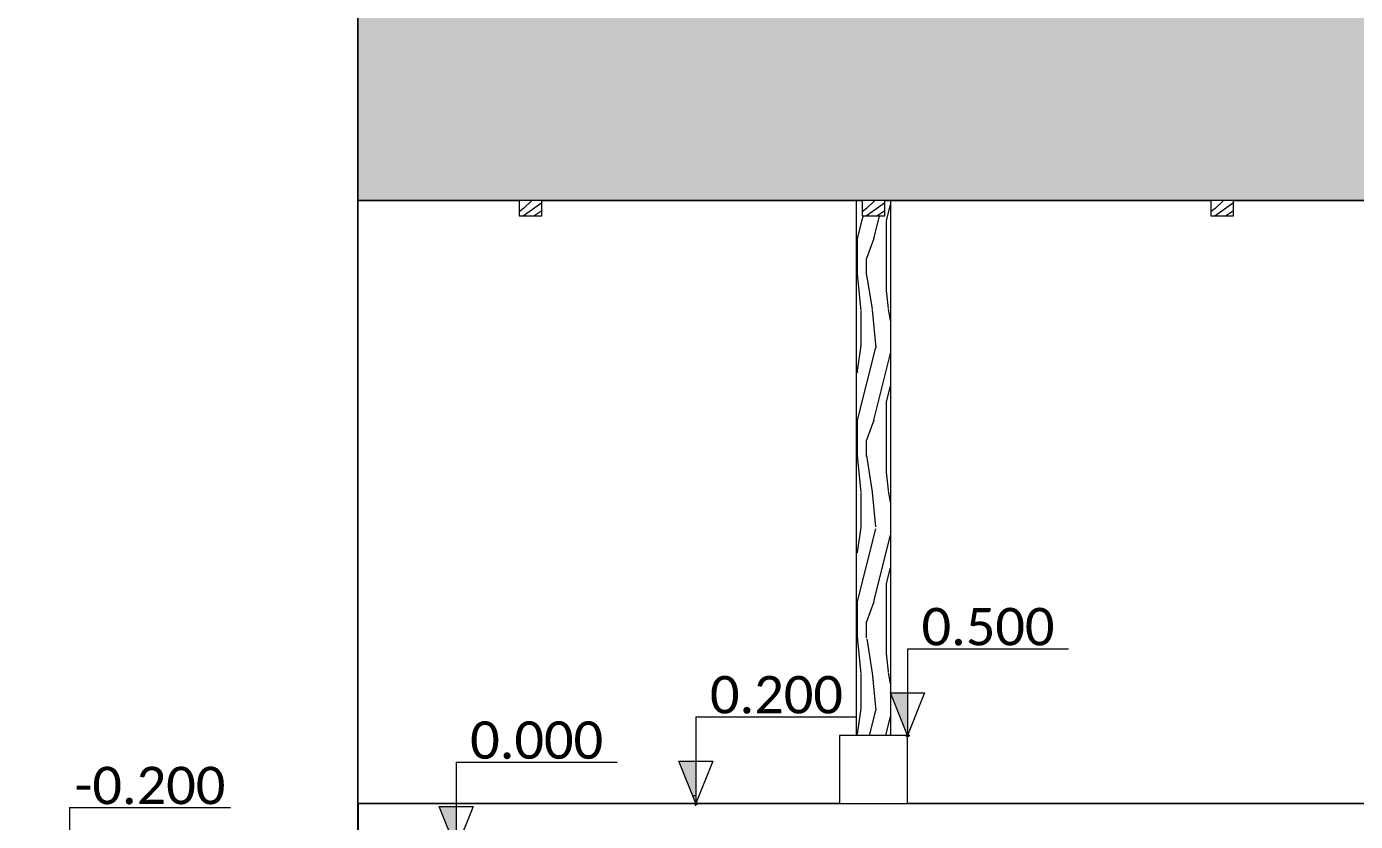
# Model space of a CAD drawing. Header units: metres. Extents: x -197 to 1099, y -24 to 14.
# Drawn here: x 650.55 to 656.41, y 0.12 to 3.62 of the extents above; entities that cross this region are included whole.
import ezdxf
from ezdxf.enums import TextEntityAlignment as Align

# ---------------------------------------------------------------- set-up
doc = ezdxf.new("R2010")
doc.units = ezdxf.units.M
doc.header["$LTSCALE"] = 0.001
doc.header["$PDMODE"] = 34
doc.header["$PDSIZE"] = 0.01
doc.layers.get('0').update_dxf_attribs({"lineweight": 13, "true_color": 0x000000})
for name, color, linetype, lineweight, true_color in [('Jach-Anotaciones-CalidaddeLínea  0.13', 7, 'Continuous', 13, 0x000000), ('Jach-Anotaciones-Hatch-Lum50%', 9, 'Continuous', 13, 0x808080), ('JACH-Anotaciones-Textos-Lum75% @ 0.075', 7, 'Continuous', 13, 0x404040), ('JACH-Arq-Muros01-Carga', 7, 'Continuous', 25, 0x000000)]:
    doc.layers.add(name, color=color, linetype=linetype, lineweight=lineweight, true_color=true_color)
doc.styles.add('02a-Calibri-JACH(1.8mm)', font='calibri.ttf', dxfattribs={"height": 2.2})
pattern_1 = [(0, (169.421, 45.032), (0, 6.985), [5.08, -1.905]), (90, (169.421, 45.032), (-6.985, 4e-16), [5.08, -1.905])]

# ---------------------------------------------------------------- blocks, each defined once
blk = doc.blocks.new('*U449')
at = {"lineweight": 0, "ltscale": 100}
h = blk.add_hatch(dxfattribs=at)
h.set_pattern_fill('ANGLE', color=256)
h.set_pattern_definition(pattern_1)
h.paths.add_polyline_path([(0, 2.5), (0, 0), (1, 2.5)])
h = blk.add_hatch(color=256, dxfattribs=at)
h.dxf.hatch_style = 1
h.paths.add_polyline_path([(0, 2.5), (0, 0), (1, 2.5)])
for points in [[(0, 5.099), (-9.466, 5.099)], [(0, 5.099), (0, 1.25)]]:
    blk.add_lwpolyline(points, dxfattribs=at)
for points in [[(0, 0), (1, 2.5), (-1, 2.5)], [(0, 2.5), (0, 0), (1, 2.5)]]:
    blk.add_lwpolyline(points, close=True, dxfattribs=at)
blk.add_point((0, 0), dxfattribs=at)
at = {"lineweight": 0, "ltscale": 100, "style": '02a-Calibri-JACH(1.8mm)'}
blk.add_attdef('ALT', text='', height=2.2, dxfattribs=at).set_placement((-4.733, 6.401), align=Align.MIDDLE_CENTER)
blk = doc.blocks.new('*U424')
at = {"lineweight": 0, "ltscale": 100}
h = blk.add_hatch(dxfattribs=at)
h.set_pattern_fill('ANGLE', color=256)
h.set_pattern_definition(pattern_1)
h.paths.add_polyline_path([(0, 2.5), (0, 0), (1, 2.5)])
h = blk.add_hatch(color=256, dxfattribs=at)
h.dxf.hatch_style = 1
h.paths.add_polyline_path([(0, 2.5), (0, 0), (1, 2.5)])
for points in [[(0, 5.099), (-9.466, 5.099)], [(0, 5.099), (0, 1.25)]]:
    blk.add_lwpolyline(points, dxfattribs=at)
for points in [[(0, 0), (1, 2.5), (-1, 2.5)], [(0, 2.5), (0, 0), (1, 2.5)]]:
    blk.add_lwpolyline(points, close=True, dxfattribs=at)
blk.add_point((0, 0), dxfattribs=at)
at = {"lineweight": 0, "ltscale": 100, "style": '02a-Calibri-JACH(1.8mm)'}
blk.add_attdef('ALT', text='', height=2.2, dxfattribs=at).set_placement((-4.733, 6.401), align=Align.MIDDLE_CENTER)
blk = doc.blocks.new('*U425')
at = {"lineweight": 0, "ltscale": 100}
h = blk.add_hatch(dxfattribs=at)
h.set_pattern_fill('ANGLE', color=256)
h.set_pattern_definition(pattern_1)
h.paths.add_polyline_path([(0, 2.5), (0, 0), (1, 2.5)])
h = blk.add_hatch(color=256, dxfattribs=at)
h.dxf.hatch_style = 1
h.paths.add_polyline_path([(0, 2.5), (0, 0), (1, 2.5)])
for points in [[(0, 5.099), (-9.466, 5.099)], [(0, 5.099), (0, 1.25)]]:
    blk.add_lwpolyline(points, dxfattribs=at)
for points in [[(0, 0), (1, 2.5), (-1, 2.5)], [(0, 2.5), (0, 0), (1, 2.5)]]:
    blk.add_lwpolyline(points, close=True, dxfattribs=at)
blk.add_point((0, 0), dxfattribs=at)
at = {"lineweight": 0, "ltscale": 100, "style": '02a-Calibri-JACH(1.8mm)'}
blk.add_attdef('ALT', text='', height=2.2, dxfattribs=at).set_placement((-4.733, 6.401), align=Align.MIDDLE_CENTER)
blk = doc.blocks.new('*U426')
at = {"lineweight": 0, "ltscale": 100}
h = blk.add_hatch(dxfattribs=at)
h.set_pattern_fill('ANGLE', color=256)
h.set_pattern_definition(pattern_1)
h.paths.add_polyline_path([(0, 2.5), (0, 0), (1, 2.5)])
h = blk.add_hatch(color=256, dxfattribs=at)
h.dxf.hatch_style = 1
h.paths.add_polyline_path([(0, 2.5), (0, 0), (1, 2.5)])
for points in [[(0, 5.099), (-9.466, 5.099)], [(0, 5.099), (0, 1.25)]]:
    blk.add_lwpolyline(points, dxfattribs=at)
for points in [[(0, 0), (1, 2.5), (-1, 2.5)], [(0, 2.5), (0, 0), (1, 2.5)]]:
    blk.add_lwpolyline(points, close=True, dxfattribs=at)
blk.add_point((0, 0), dxfattribs=at)
at = {"lineweight": 0, "ltscale": 100, "style": '02a-Calibri-JACH(1.8mm)'}
blk.add_attdef('ALT', text='', height=2.2, dxfattribs=at).set_placement((-4.733, 6.401), align=Align.MIDDLE_CENTER)

msp = doc.modelspace()

# ---------------------------------------------------------------- hatches: boundary and pattern name
at = {"layer": 'Jach-Anotaciones-Hatch-Lum50%', "ltscale": 100}
h = msp.add_hatch(dxfattribs=at)
h.set_pattern_fill('218', color=256, scale=0.13, pattern_type=2)
h.set_pattern_definition([(0, (330.01717, 0.04875), (0.26, 0.13), [0.0325, -0.2275]), (0, (330.01717, 0.065), (0.26, 0.13), [0.0325, -0.0975]), (0, (330.14717, 0.08125), (0.26, 0.13), [0.0325, -0.2275]), (0, (329.95217, -7e-15), (0.26, 0.13), [0.01625, -0.13, 0.01625, -0.0975]), (45, (329.968415, 0.0325), (0, 0.13), [0.02298097, -0.34471456]), (45, (329.952165, 0.08125), (0, 0.13), [0.016419, -0.35127653]), (45, (329.952165, 0.0975), (0, 0.13), [0.019695, -0.34800053]), (135, (330.114665, 0.0975), (1e-17, 0.13), [0.019695, -0.34800053]), (135, (330.114665, 0.08125), (1e-17, 0.13), [0.016419, -0.35127653]), (135, (330.098415, 0.0325), (1e-17, 0.13), [0.02298097, -0.34471456]), (26.56505, (329.98467, 0.0325), (-7e-12, 0.13), [0.036336105, -0.25435273]), (26.56505, (329.98467, 0.04875), (-7e-12, 0.13), [0.036336105, -0.25435273]), (26.56505, (329.91967, 0.065), (-7e-12, 0.13), [0.036336105, -0.25435273]), (26.56505, (329.91967, 0.08125), (-7e-12, 0.13), [0.036336105, -0.25435273]), (63.434949, (329.952165, -7e-15), (7e-12, 0.13), [0.036336105, -0.54504157]), (63.434949, (329.968415, -7e-15), (7e-12, 0.13), [0.036336105, -0.54504157]), (116.565051, (330.098415, -7e-15), (-7e-12, 0.13), [0.036336105, -0.54504157]), (116.565051, (330.114665, -7e-15), (-7e-12, 0.13), [0.036336105, -0.54504157]), (153.43495, (330.08217, 0.0325), (7e-12, 0.13), [0.036336105, -0.25435273]), (153.43495, (330.08217, 0.04875), (7e-12, 0.13), [0.036336105, -0.25435273]), (153.43495, (330.14717, 0.065), (7e-12, 0.13), [0.036336105, -0.25435273]), (153.43495, (330.14717, 0.08125), (7e-12, 0.13), [0.036336105, -0.25435273]), (82.8749837, (329.952165, -7e-15), (6e-14, 0.13), [0.13101166, -1.96517535]), (97.1250163, (330.114665, -7e-15), (-6e-14, 0.13), [0.13101166, -1.96517535])])
h.paths.add_polyline_path([(652.01181, 4.5), (669.0894, 4.5), (669.0894, 2.85783), (652.01181, 2.85783)])

# ---------------------------------------------------------------- linework, layer by layer
at = {"layer": 'Jach-Anotaciones-CalidaddeLínea  0.13', "ltscale": 100}
msp.add_lwpolyline([(647.71041, 0.2), (647.71041, 6.6), (652.01181, 6.6), (652.01181, 0.2)], dxfattribs=at)
for points in [[(652.01181, 4.5), (669.0894, 4.5), (669.0894, 2.85783), (652.01181, 2.85783)], [(652.01181, 2.85783), (669.0894, 2.85783), (669.0894, 0.2), (652.01181, 0.2)]]:
    msp.add_lwpolyline(points, close=True, dxfattribs=at)
at = {"layer": 'JACH-Arq-Muros01-Carga', "ltscale": 100}
msp.add_lwpolyline([(652.01181, 0.2), (652.01181, -0.2)], dxfattribs=at)

# ---------------------------------------------------------------- block references
at = {"layer": 'JACH-Anotaciones-Textos-Lum75% @ 0.075', "ltscale": 100}
ref = msp.add_blockref('*U425', (652.44521, 0), dxfattribs=dict(at, xscale=-0.075, yscale=0.075, zscale=0.075))
ref.add_attrib('ALT', '0.000', dxfattribs={"layer": '0', "lineweight": 0, "ltscale": 100, "height": 0.165, "style": '02a-Calibri-JACH(1.8mm)'}).set_placement((652.80017, 0.48006), align=Align.MIDDLE_CENTER)
ref = msp.add_blockref('*U449', (650.74019, -0.2), dxfattribs=dict(at, xscale=-0.075, yscale=0.075, zscale=0.075))
ref.add_attrib('ALT', '-0.200', dxfattribs={"layer": '0', "lineweight": 0, "ltscale": 100, "height": 0.165, "style": '02a-Calibri-JACH(1.8mm)'}).set_placement((651.09515, 0.28006), align=Align.MIDDLE_CENTER)

# ---------------------------------------------------------------- next in the draw order: wipeouts: each hides what was drawn before it
at = {"ltscale": 100}
for points in [[(652.72291, 2.79057), (652.82291, 2.79057), (652.82291, 2.85783), (652.72291, 2.85783)], [(654.21041, 2.85783), (654.36041, 2.85783), (654.36041, 0.50002), (654.21041, 0.50002)], [(655.77291, 2.79057), (655.87291, 2.79057), (655.87291, 2.85783), (655.77291, 2.85783)]]:
    msp.add_wipeout(points, dxfattribs=at).dxf.layer = 'Jach-Anotaciones-CalidaddeLínea  0.13'

# ---------------------------------------------------------------- next in the draw order: hatches: boundary and pattern name
at = {"layer": 'Jach-Anotaciones-Hatch-Lum50%', "ltscale": 100}
h = msp.add_hatch(dxfattribs=at)
h.set_pattern_fill('WOOD_01', color=256, scale=0.6, angle=45, pattern_type=2)
h.set_pattern_definition([(45, (328.3612, 0.6879), (-0.4242641, 0.4242641), [0.12, -0.48]), (53.9726, (328.594562, 0.463012), (2.1213213634, 2.969847486), [0.1154124, -11.4258174]), (50.7105, (328.564864, 0.484225), (3.394118772, 4.242634612), [0.1205988, -5.9093256]), (29.5779, (328.437584, 0.611504), (5.9396913864, 3.3941177175), [0.1804992, -17.8694262]), (38.6599, (328.30606, 0.76), (0.424263336, 0.42426507), [0.1086648, -5.3245656]), (30.0686, (328.56062, 0.530894), (2.121319648, 1.2727928944), [0.0931452, -9.2213592]), (33.6901, (328.16606, 0.62847), (0.424264035, 0.42426435), [0.2447532, -2.8146582]), (50.7105, (328.632746, 0.42483), (3.394118772, 4.242634612), [0.0602994, -5.969625]), (45, (328.4503, 0.5988), (-0.4242641, 0.4242641), [0.06, -0.54]), (45, (328.31455, 0.56484), (-0.4242641, 0.4242641), [0.18, -0.42]), (56.3099, (328.33576, 0.71333), (1.272793197, 2.12131916), [0.061188, -2.9982234]), (47.7263, (328.450312, 0.513924), (8.0610191202, 8.9095438786), [0.1261428, -12.4881348]), (37.4054, (328.484253, 0.52241), (3.8183738783, 2.9698511006), [0.0907962, -8.9888502]), (45, (328.62426, 0.34), (-0.4242641, 0.4242641), [0.12, -0.48]), (43.8309, (328.603047, 0.276336), (0.4242638206, 0.4242644723), [0.2940612, -29.11206]), (45, (328.28485, 0.59453), (-0.4242641, 0.4242641), [0.06, -0.54]), (45, (328.29333, 0.6709), (-0.4242641, 0.4242641), [0.06, -0.54]), (45, (328.06423, 0.51817), (-0.4242641, 0.4242641), [0.09, -0.51]), (35.5377, (328.15757, 0.65393), (0.424263937, 0.424264266), [0.1824828, -3.4671744]), (45, (328.0218, 0.51817), (-0.4242641, 0.4242641), [0.12, -0.48]), (45, (328.357, 0.08966), (-0.4242641, 0.4242641), [0.066, -0.534]), (45, (328.55214, 0.32725), (-0.4242641, 0.4242641), [0.06, -0.54]), (45, (328.32303, 0.1236), (-0.4242641, 0.4242641), [0.126, -0.474]), (50.4403, (328.513952, 0.36543), (3.8183787048, 4.666902416), [0.12657, -12.5304432]), (45, (328.48425, 0.4036), (-0.4242641, 0.4242641), [0.114, -0.486]), (45, (328.25515, 0.1915), (-0.4242641, 0.4242641), [0.066, -0.534]), (43.8309, (328.23818, 0.310277), (0.4242638206, 0.4242644723), [0.2940612, -29.11206]), (45, (328.2382, 0.38664), (-0.4242641, 0.4242641), [0.06, -0.54]), (45, (328.183, 0.35695), (-0.4242641, 0.4242641), [0.06, -0.54]), (45, (328.35273, 0.52665), (-0.4242641, 0.4242641), [0.12, -0.48]), (45, (328.2594, 0.4503), (-0.4242641, 0.4242641), [0.06, -0.54]), (45, (328.1236, 0.41634), (-0.4242641, 0.4242641), [0.12, -0.48]), (64.6538, (328.41637, 0.352703), (2.9698508897, 6.363958836), [0.0891966, -8.8304436]), (56.3099, (328.22545, 0.39937), (1.272793197, 2.12131916), [0.061188, -2.9982234]), (56.3099, (328.41637, 0.54786), (1.272793197, 2.12131916), [0.061188, -2.9982234]), (50.7105, (328.12787, 0.581806), (3.394118772, 4.242634612), [0.0602994, -5.969625]), (34.6952, (327.96665, 0.47998), (2.969846221, 2.121322584), [0.0670818, -6.641121]), (33.6901, (328.40364, 0.13633), (0.424264035, 0.42426435), [0.061188, -2.9982234]), (135, (328.45455, 0.17027), (-0.4242641, -0.4242641), [0, -0.6]), (31.6076, (328.127872, 0.318762), (8.9095326123, 5.5154459148), [0.129522, -12.8226924]), (56.3099, (328.32728, 0.63696), (1.272793197, 2.12131916), [0.061188, -2.9982234]), (55.3048, (328.59456, 0.369674), (1.697057863, 2.545582644), [0.0670818, -6.641121]), (33.6901, (328.28061, 0.42907), (0.424264035, 0.42426435), [0.061188, -2.9982234]), (33.6901, (328.30182, 0.49271), (0.424264035, 0.42426435), [0.061188, -2.9982234]), (26.5651, (328.1703, 0.27634), (0.42426348, 0.42426448), [0.0758946, -1.8214716]), (30.9638, (328.07272, 0.46725), (0.424263374, 0.42426443), [0.2473866, -2.2264764]), (28.3008, (328.12787, 0.581806), (3.818373941, 2.121322985), [0.1879254, -6.076257]), (45, (328.10666, 0.603), (-0.4242641, 0.4242641), [0.072, -0.528]), (30.9638, (328.41213, 0.2127), (0.424263374, 0.42426443), [0.2473866, -2.2264764]), (30.9638, (328.34, 0.19997), (0.424263374, 0.42426443), [0.2473866, -2.2264764]), (30.9638, (328.30182, 0.23815), (0.424263374, 0.42426443), [0.2473866, -2.2264764]), (34.6952, (328.068475, 0.37816), (2.969846221, 2.121322584), [0.0670818, -6.641121]), (30.9638, (328.20848, 0.5012), (0.424263374, 0.42426443), [0.123693, -2.35017]), (34.6952, (328.20424, 0.242395), (2.969846221, 2.121322584), [0.0670818, -6.641121]), (42.6141, (328.454555, 0.433313), (0.4242635254, 0.424264566), [0.1441248, -14.268369]), (34.6952, (328.33152, 0.46301), (2.969846221, 2.121322584), [0.0670818, -6.641121]), (57.5288, (328.38667, 0.501196), (1.272792705, 2.121320251), [0.055317, -5.4764094]), (34.5626, (328.225452, 0.221181), (5.5154265403, 3.8183827019), [0.2318364, -22.951773]), (36.8699, (328.41637, 0.3527), (0.424263943, 0.424263737), [0.0848526, -4.1577876]), (49.7636, (328.259393, 0.28058), (4.2426442934, 5.0911651756), [0.1444992, -7.0804572]), (45, (328.35273, 0.3909), (-0.4242641, 0.4242641), [0.186, -0.414]), (29.7449, (328.01332, 0.433313), (2.121319509, 1.272792796), [0.0684108, -6.7726416]), (35.5377, (328.454555, 0.17027), (0.424263937, 0.424264266), [0.1824828, -3.4671744]), (25.0169, (328.276364, 0.17027), (1.6970559375, 0.848528373), [0.0702282, -6.9525912]), (45, (328.3697, 0.76424), (-0.4242641, 0.4242641), [0.03, -0.57]), (45, (328.5564, 0.57756), (-0.4242641, 0.4242641), [0.06, -0.54]), (56.3099, (328.70911, 0.42483), (1.272793197, 2.12131916), [0.061188, -2.9982234]), (45, (328.6709, 0.4715), (-0.4242641, 0.4242641), [0.108, -0.492]), (28.3008, (328.441827, 0.692114), (3.818373941, 2.121322985), [0.0626418, -6.2015406]), (33.0207, (328.535165, 0.607262), (9.7585391335, 6.3634951477), [0.1104042, -20.1303864]), (135, (328.7091, 0.4248), (-0.4242641, -0.4242641), [0, -0.6]), (45, (328.74305, 0.47574), (-0.4242641, 0.4242641), [0.054, -0.546]), (45, (328.66244, 0.55635), (-0.4242641, 0.4242641), [0.054, -0.546]), (45, (328.64123, 0.57756), (-0.4242641, 0.4242641), [0.054, -0.546]), (21.0376, (328.49698, 0.72181), (4.242635036, 1.69706195), [0.0590934, -5.8502172]), (33.5163, (328.44607, 0.772725), (2.54565036602, 1.6969903074), [0.0551028, -39.129315]), (26.5651, (328.5988, 0.61999), (0.42426348, 0.42426448), [0.0569208, -1.8404448]), (32.4712, (328.390915, 0.82788), (2.54558438, 1.697056579), [0.055317, -5.4764094])])
h.paths.add_polyline_path([(652.72291, 2.79057), (652.82291, 2.79057), (652.82291, 2.85783), (652.72291, 2.85783)])
h = msp.add_hatch(dxfattribs=at)
h.set_pattern_fill('WOOD_01', color=256, scale=0.6, angle=45, pattern_type=2)
h.set_pattern_definition([(45, (331.4112, 0.6879), (-0.4242641, 0.4242641), [0.12, -0.48]), (53.9726, (331.644562, 0.463012), (2.1213213634, 2.969847486), [0.1154124, -11.4258174]), (50.7105, (331.614864, 0.484225), (3.394118772, 4.242634612), [0.1205988, -5.9093256]), (29.5779, (331.487584, 0.611504), (5.9396913864, 3.3941177175), [0.1804992, -17.8694262]), (38.6599, (331.35606, 0.76), (0.424263336, 0.42426507), [0.1086648, -5.3245656]), (30.0686, (331.61062, 0.530894), (2.121319648, 1.2727928944), [0.0931452, -9.2213592]), (33.6901, (331.21606, 0.62847), (0.424264035, 0.42426435), [0.2447532, -2.8146582]), (50.7105, (331.682746, 0.42483), (3.394118772, 4.242634612), [0.0602994, -5.969625]), (45, (331.5003, 0.5988), (-0.4242641, 0.4242641), [0.06, -0.54]), (45, (331.36455, 0.56484), (-0.4242641, 0.4242641), [0.18, -0.42]), (56.3099, (331.38576, 0.71333), (1.272793197, 2.12131916), [0.061188, -2.9982234]), (47.7263, (331.500312, 0.513924), (8.0610191202, 8.9095438786), [0.1261428, -12.4881348]), (37.4054, (331.534253, 0.52241), (3.8183738783, 2.9698511006), [0.0907962, -8.9888502]), (45, (331.67426, 0.34), (-0.4242641, 0.4242641), [0.12, -0.48]), (43.8309, (331.653047, 0.276336), (0.4242638206, 0.4242644723), [0.2940612, -29.11206]), (45, (331.33485, 0.59453), (-0.4242641, 0.4242641), [0.06, -0.54]), (45, (331.34333, 0.6709), (-0.4242641, 0.4242641), [0.06, -0.54]), (45, (331.11423, 0.51817), (-0.4242641, 0.4242641), [0.09, -0.51]), (35.5377, (331.20757, 0.65393), (0.424263937, 0.424264266), [0.1824828, -3.4671744]), (45, (331.0718, 0.51817), (-0.4242641, 0.4242641), [0.12, -0.48]), (45, (331.407, 0.08966), (-0.4242641, 0.4242641), [0.066, -0.534]), (45, (331.60214, 0.32725), (-0.4242641, 0.4242641), [0.06, -0.54]), (45, (331.37303, 0.1236), (-0.4242641, 0.4242641), [0.126, -0.474]), (50.4403, (331.563952, 0.36543), (3.8183787048, 4.666902416), [0.12657, -12.5304432]), (45, (331.53425, 0.4036), (-0.4242641, 0.4242641), [0.114, -0.486]), (45, (331.30515, 0.1915), (-0.4242641, 0.4242641), [0.066, -0.534]), (43.8309, (331.28818, 0.310277), (0.4242638206, 0.4242644723), [0.2940612, -29.11206]), (45, (331.2882, 0.38664), (-0.4242641, 0.4242641), [0.06, -0.54]), (45, (331.233, 0.35695), (-0.4242641, 0.4242641), [0.06, -0.54]), (45, (331.40273, 0.52665), (-0.4242641, 0.4242641), [0.12, -0.48]), (45, (331.3094, 0.4503), (-0.4242641, 0.4242641), [0.06, -0.54]), (45, (331.1736, 0.41634), (-0.4242641, 0.4242641), [0.12, -0.48]), (64.6538, (331.46637, 0.352703), (2.9698508897, 6.363958836), [0.0891966, -8.8304436]), (56.3099, (331.27545, 0.39937), (1.272793197, 2.12131916), [0.061188, -2.9982234]), (56.3099, (331.46637, 0.54786), (1.272793197, 2.12131916), [0.061188, -2.9982234]), (50.7105, (331.17787, 0.581806), (3.394118772, 4.242634612), [0.0602994, -5.969625]), (34.6952, (331.01665, 0.47998), (2.969846221, 2.121322584), [0.0670818, -6.641121]), (33.6901, (331.45364, 0.13633), (0.424264035, 0.42426435), [0.061188, -2.9982234]), (135, (331.50455, 0.17027), (-0.4242641, -0.4242641), [0, -0.6]), (31.6076, (331.177872, 0.318762), (8.9095326123, 5.5154459148), [0.129522, -12.8226924]), (56.3099, (331.37728, 0.63696), (1.272793197, 2.12131916), [0.061188, -2.9982234]), (55.3048, (331.64456, 0.369674), (1.697057863, 2.545582644), [0.0670818, -6.641121]), (33.6901, (331.33061, 0.42907), (0.424264035, 0.42426435), [0.061188, -2.9982234]), (33.6901, (331.35182, 0.49271), (0.424264035, 0.42426435), [0.061188, -2.9982234]), (26.5651, (331.2203, 0.27634), (0.42426348, 0.42426448), [0.0758946, -1.8214716]), (30.9638, (331.12272, 0.46725), (0.424263374, 0.42426443), [0.2473866, -2.2264764]), (28.3008, (331.17787, 0.581806), (3.818373941, 2.121322985), [0.1879254, -6.076257]), (45, (331.15666, 0.603), (-0.4242641, 0.4242641), [0.072, -0.528]), (30.9638, (331.46213, 0.2127), (0.424263374, 0.42426443), [0.2473866, -2.2264764]), (30.9638, (331.39, 0.19997), (0.424263374, 0.42426443), [0.2473866, -2.2264764]), (30.9638, (331.35182, 0.23815), (0.424263374, 0.42426443), [0.2473866, -2.2264764]), (34.6952, (331.118475, 0.37816), (2.969846221, 2.121322584), [0.0670818, -6.641121]), (30.9638, (331.25848, 0.5012), (0.424263374, 0.42426443), [0.123693, -2.35017]), (34.6952, (331.25424, 0.242395), (2.969846221, 2.121322584), [0.0670818, -6.641121]), (42.6141, (331.504555, 0.433313), (0.4242635254, 0.424264566), [0.1441248, -14.268369]), (34.6952, (331.38152, 0.46301), (2.969846221, 2.121322584), [0.0670818, -6.641121]), (57.5288, (331.43667, 0.501196), (1.272792705, 2.121320251), [0.055317, -5.4764094]), (34.5626, (331.275452, 0.221181), (5.5154265403, 3.8183827019), [0.2318364, -22.951773]), (36.8699, (331.46637, 0.3527), (0.424263943, 0.424263737), [0.0848526, -4.1577876]), (49.7636, (331.309393, 0.28058), (4.2426442934, 5.0911651756), [0.1444992, -7.0804572]), (45, (331.40273, 0.3909), (-0.4242641, 0.4242641), [0.186, -0.414]), (29.7449, (331.06332, 0.433313), (2.121319509, 1.272792796), [0.0684108, -6.7726416]), (35.5377, (331.504555, 0.17027), (0.424263937, 0.424264266), [0.1824828, -3.4671744]), (25.0169, (331.326364, 0.17027), (1.6970559375, 0.848528373), [0.0702282, -6.9525912]), (45, (331.4197, 0.76424), (-0.4242641, 0.4242641), [0.03, -0.57]), (45, (331.6064, 0.57756), (-0.4242641, 0.4242641), [0.06, -0.54]), (56.3099, (331.75911, 0.42483), (1.272793197, 2.12131916), [0.061188, -2.9982234]), (45, (331.7209, 0.4715), (-0.4242641, 0.4242641), [0.108, -0.492]), (28.3008, (331.491827, 0.692114), (3.818373941, 2.121322985), [0.0626418, -6.2015406]), (33.0207, (331.585165, 0.607262), (9.7585391335, 6.3634951477), [0.1104042, -20.1303864]), (135, (331.7591, 0.4248), (-0.4242641, -0.4242641), [0, -0.6]), (45, (331.79305, 0.47574), (-0.4242641, 0.4242641), [0.054, -0.546]), (45, (331.71244, 0.55635), (-0.4242641, 0.4242641), [0.054, -0.546]), (45, (331.69123, 0.57756), (-0.4242641, 0.4242641), [0.054, -0.546]), (21.0376, (331.54698, 0.72181), (4.242635036, 1.69706195), [0.0590934, -5.8502172]), (33.5163, (331.49607, 0.772725), (2.54565036602, 1.6969903074), [0.0551028, -39.129315]), (26.5651, (331.6488, 0.61999), (0.42426348, 0.42426448), [0.0569208, -1.8404448]), (32.4712, (331.440915, 0.82788), (2.54558438, 1.697056579), [0.055317, -5.4764094])])
h.paths.add_polyline_path([(655.77291, 2.79057), (655.87291, 2.79057), (655.87291, 2.85783), (655.77291, 2.85783)])

# ---------------------------------------------------------------- next in the draw order: linework, layer by layer
at = {"layer": 'Jach-Anotaciones-CalidaddeLínea  0.13', "ltscale": 100}
for points in [[(652.72291, 2.79057), (652.82291, 2.79057), (652.82291, 2.85783), (652.72291, 2.85783)], [(654.21041, 2.85783), (654.36041, 2.85783), (654.36041, 0.50002), (654.21041, 0.50002)], [(655.77291, 2.79057), (655.87291, 2.79057), (655.87291, 2.85783), (655.77291, 2.85783)]]:
    msp.add_lwpolyline(points, close=True, dxfattribs=at)

# ---------------------------------------------------------------- next in the draw order: wipeouts: each hides what was drawn before it
at = {"ltscale": 100}
msp.add_wipeout([(654.13541, 0.2), (654.43541, 0.2), (654.43541, 0.50002), (654.13541, 0.50002)], dxfattribs=at).dxf.layer = 'Jach-Anotaciones-CalidaddeLínea  0.13'

# ---------------------------------------------------------------- next in the draw order: hatches: boundary and pattern name
at = {"layer": 'Jach-Anotaciones-Hatch-Lum50%', "ltscale": 100}
h = msp.add_hatch(dxfattribs=at)
h.set_pattern_fill('WOOD_01', color=256, scale=0.8, angle=90, pattern_type=2)
h.set_pattern_definition([(90, (455.4448, 0.768), (-0.8, 5e-17), [0.16, -0.64]), (98.9726, (455.876832, 0.776), (-0.7999981005, 4.8000000235), [0.1538832, -15.2344232]), (95.7105, (455.82883, 0.768), (-0.799988406, 7.20000014), [0.1607984, -7.8791008]), (74.5779, (455.588832, 0.768), (2.399989871, 8.7999996156), [0.2406656, -23.8259016]), (83.6599, (455.32483, 0.784), (-1.634e-06, 0.800000253), [0.1448864, -7.0994208]), (75.0686, (455.78083, 0.808), (0.799998696, 3.199999993), [0.1241936, -12.2951456]), (78.6901, (455.31683, 0.528), (-3e-07, 0.80000023), [0.3263376, -3.7528776]), (95.7105, (455.94883, 0.776), (-0.799988406, 7.20000014), [0.0803992, -7.9595]), (90, (455.6128, 0.768), (-0.8, 5e-17), [0.08, -0.72]), (90, (455.5168, 0.608), (-0.8, 5e-17), [0.24, -0.56]), (101.3099, (455.39683, 0.768), (-0.79999795, 3.19999982), [0.081584, -3.9976312]), (92.7263, (455.692832, 0.688), (-0.799996814, 16.000000236), [0.1681904, -16.6508464]), (82.4054, (455.71683, 0.728), (0.799994947, 6.399999886), [0.1210616, -11.9851336]), (90, (456.0208, 0.688), (-0.8, 5e-17), [0.16, -0.64]), (88.8309, (456.060832, 0.608), (-6.144e-07, 0.8000001466), [0.3920816, -38.81608]), (90, (455.4608, 0.608), (-0.8, 5e-17), [0.08, -0.72]), (90, (455.3968, 0.688), (-0.8, 5e-17), [0.08, -0.72]), (90, (455.3248, 0.328), (-0.8, 5e-17), [0.12, -0.68]), (80.5377, (455.28483, 0.544), (-3.1e-07, 0.80000006), [0.2433104, -4.6228992]), (90, (455.2848, 0.288), (-0.8, 5e-17), [0.16, -0.64]), (90, (456.0048, 0.2), (-0.8, 5e-17), [0.088, -0.712]), (90, (455.9648, 0.608), (-0.8, 5e-17), [0.08, -0.72]), (90, (455.9408, 0.2), (-0.8, 5e-17), [0.168, -0.632]), (95.4403, (455.892832, 0.608), (-0.799995827, 7.999999761), [0.16876, -16.7072576]), (90, (455.8288, 0.616), (-0.8, 5e-17), [0.152, -0.648]), (90, (455.8128, 0.2), (-0.8, 5e-17), [0.088, -0.712]), (88.8309, (455.684832, 0.296), (-6.144e-07, 0.8000001466), [0.3920816, -38.81608]), (90, (455.6128, 0.368), (-0.8, 5e-17), [0.08, -0.72]), (90, (455.5888, 0.288), (-0.8, 5e-17), [0.08, -0.72]), (90, (455.5888, 0.608), (-0.8, 5e-17), [0.16, -0.64]), (90, (455.5728, 0.448), (-0.8, 5e-17), [0.08, -0.72]), (90, (455.4768, 0.288), (-0.8, 5e-17), [0.16, -0.64]), (109.6538, (455.81283, 0.504), (-3.19999566, 8.800000202), [0.1189288, -11.7739248]), (101.3099, (455.58883, 0.368), (-0.79999795, 3.19999982), [0.081584, -3.9976312]), (101.3099, (455.62883, 0.688), (-0.79999795, 3.19999982), [0.081584, -3.9976312]), (95.7105, (455.32483, 0.448), (-0.799988406, 7.20000014), [0.0803992, -7.9595]), (79.6952, (455.26883, 0.2), (0.799995757, 4.799999982), [0.0894424, -8.854828]), (78.6901, (456.00483, 0.288), (-3e-07, 0.80000023), [0.081584, -3.9976312]), (180, (456.0208, 0.368), (-1e-16, -0.8), [0, -0.8]), (76.6076, (455.572832, 0.2), (3.1999756264, 13.60000018), [0.172696, -17.0969232]), (101.3099, (455.46083, 0.688), (-0.79999795, 3.19999982), [0.081584, -3.9976312]), (100.3048, (455.96483, 0.688), (-0.799996835, 3.99999983), [0.0894424, -8.854828]), (78.6901, (455.61283, 0.448), (-3e-07, 0.80000023), [0.081584, -3.9976312]), (78.6901, (455.57283, 0.528), (-3e-07, 0.80000023), [0.081584, -3.9976312]), (71.5651, (455.65283, 0.2), (-9.3e-07, 0.79999983), [0.1011928, -2.4286288]), (75.9638, (455.38083, 0.288), (-1e-06, 0.79999968), [0.3298488, -2.9686352]), (73.3008, (455.32483, 0.448), (1.599994986, 5.599999966), [0.2505672, -8.101676]), (90, (455.2848, 0.448), (-0.8, 5e-17), [0.096, -0.704]), (75.9638, (455.94083, 0.368), (-1e-06, 0.79999968), [0.3298488, -2.9686352]), (75.9638, (455.88483, 0.288), (-1e-06, 0.79999968), [0.3298488, -2.9686352]), (75.9638, (455.81283, 0.288), (-1e-06, 0.79999968), [0.3298488, -2.9686352]), (79.6952, (455.46083, 0.2), (0.799995757, 4.799999982), [0.0894424, -8.854828]), (75.9638, (455.47683, 0.448), (-1e-06, 0.79999968), [0.164924, -3.13356]), (79.6952, (455.71683, 0.2), (0.799995757, 4.799999982), [0.0894424, -8.854828]), (87.6141, (455.772832, 0.616), (-9.81e-07, 0.799999957), [0.1921664, -19.024492]), (79.6952, (455.62883, 0.528), (0.799995757, 4.799999982), [0.0894424, -8.854828]), (102.5288, (455.64483, 0.616), (-0.799999443, 3.200000383), [0.073756, -7.3018792]), (79.5626, (455.756832, 0.2), (1.5999882748, 8.799999746), [0.3091152, -30.602364]), (81.8699, (455.81283, 0.504), (1.93e-07, 0.79999957), [0.1131368, -5.5437168]), (94.7636, (455.73283, 0.288), (-0.79999316, 8.79999996), [0.1926656, -9.4406096]), (90, (455.7168, 0.48), (-0.8, 5e-17), [0.248, -0.552]), (74.7449, (455.35683, 0.2), (0.799998657, 3.19999977), [0.0912144, -9.0301888]), (80.5377, (456.02083, 0.368), (-3.1e-07, 0.80000006), [0.2433104, -4.6228992]), (70.0169, (455.85283, 0.2), (0.79999946, 2.399999904), [0.0936376, -9.2701216]), (90, (455.3808, 0.848), (-0.8, 5e-17), [0.04, -0.76]), (90, (455.7328, 0.848), (-0.8, 5e-17), [0.08, -0.72]), (101.3099, (456.02083, 0.848), (-0.79999795, 3.19999982), [0.081584, -3.9976312]), (90, (455.9408, 0.856), (-0.8, 5e-17), [0.144, -0.656]), (73.3008, (455.51683, 0.848), (1.599994986, 5.599999966), [0.0835224, -8.2687208]), (78.0207, (455.684832, 0.856), (3.2008781664, 15.199999689), [0.1472056, -26.8405152]), (180, (456.0208, 0.848), (-1e-16, -0.8), [0, -0.8]), (90, (456.0048, 0.928), (-0.8, 5e-17), [0.072, -0.728]), (90, (455.8528, 0.928), (-0.8, 5e-17), [0.072, -0.728]), (90, (455.8128, 0.928), (-0.8, 5e-17), [0.072, -0.728]), (66.0376, (455.54083, 0.928), (2.39998932, 5.600000022), [0.0787912, -7.8002896]), (78.5163, (455.444832, 0.928), (0.8001243765, 3.9999999871), [0.0734704, -52.17242]), (71.5651, (455.73283, 0.928), (-9.3e-07, 0.79999983), [0.0758944, -2.4539264]), (77.4712, (455.34083, 0.928), (0.799999682, 4.000000256), [0.073756, -7.3018792])])
h.paths.add_polyline_path([(654.21041, 2.85783), (654.36041, 2.85783), (654.36041, 0.50002), (654.21041, 0.50002)])

# ---------------------------------------------------------------- next in the draw order: linework, layer by layer
at = {"layer": 'Jach-Anotaciones-CalidaddeLínea  0.13', "ltscale": 100}
msp.add_lwpolyline([(654.13541, 0.2), (654.43541, 0.2), (654.43541, 0.50002), (654.13541, 0.50002)], close=True, dxfattribs=at)
msp.add_lwpolyline([(652.01181, 0.2), (669.0894, 0.2)], dxfattribs=at)

# ---------------------------------------------------------------- next in the draw order: block references
at = {"layer": 'JACH-Anotaciones-Textos-Lum75% @ 0.075', "ltscale": 100}
ref = msp.add_blockref('*U426', (654.43541, 0.50002), dxfattribs=dict(at, xscale=-0.075, yscale=0.075, zscale=0.075))
ref.add_attrib('ALT', '0.500', dxfattribs={"layer": '0', "lineweight": 0, "ltscale": 100, "height": 0.165, "style": '02a-Calibri-JACH(1.8mm)'}).set_placement((654.79036, 0.98008), align=Align.MIDDLE_CENTER)
ref = msp.add_blockref('*U424', (653.5026, 0.2), dxfattribs=dict(at, xscale=-0.075, yscale=0.075, zscale=0.075))
ref.add_attrib('ALT', '0.200', dxfattribs={"layer": '0', "lineweight": 0, "ltscale": 100, "height": 0.165, "style": '02a-Calibri-JACH(1.8mm)'}).set_placement((653.85756, 0.68006), align=Align.MIDDLE_CENTER)

# ---------------------------------------------------------------- next in the draw order: wipeouts: each hides what was drawn before it
at = {"ltscale": 100}
msp.add_wipeout([(654.23541, 2.79057), (654.33541, 2.79057), (654.33541, 2.85783), (654.23541, 2.85783)], dxfattribs=at).dxf.layer = 'Jach-Anotaciones-CalidaddeLínea  0.13'

# ---------------------------------------------------------------- next in the draw order: hatches: boundary and pattern name
at = {"layer": 'Jach-Anotaciones-Hatch-Lum50%', "ltscale": 100}
h = msp.add_hatch(dxfattribs=at)
h.set_pattern_fill('WOOD_01', color=256, scale=0.6, angle=45, pattern_type=2)
h.set_pattern_definition([(45, (329.8737, 0.6879), (-0.4242641, 0.4242641), [0.12, -0.48]), (53.9726, (330.107062, 0.463012), (2.1213213634, 2.969847486), [0.1154124, -11.4258174]), (50.7105, (330.077364, 0.484225), (3.394118772, 4.242634612), [0.1205988, -5.9093256]), (29.5779, (329.950084, 0.611504), (5.9396913864, 3.3941177175), [0.1804992, -17.8694262]), (38.6599, (329.81856, 0.76), (0.424263336, 0.42426507), [0.1086648, -5.3245656]), (30.0686, (330.07312, 0.530894), (2.121319648, 1.2727928944), [0.0931452, -9.2213592]), (33.6901, (329.67856, 0.62847), (0.424264035, 0.42426435), [0.2447532, -2.8146582]), (50.7105, (330.145246, 0.42483), (3.394118772, 4.242634612), [0.0602994, -5.969625]), (45, (329.9628, 0.5988), (-0.4242641, 0.4242641), [0.06, -0.54]), (45, (329.82705, 0.56484), (-0.4242641, 0.4242641), [0.18, -0.42]), (56.3099, (329.84826, 0.71333), (1.272793197, 2.12131916), [0.061188, -2.9982234]), (47.7263, (329.962812, 0.513924), (8.0610191202, 8.9095438786), [0.1261428, -12.4881348]), (37.4054, (329.996753, 0.52241), (3.8183738783, 2.9698511006), [0.0907962, -8.9888502]), (45, (330.13676, 0.34), (-0.4242641, 0.4242641), [0.12, -0.48]), (43.8309, (330.115547, 0.276336), (0.4242638206, 0.4242644723), [0.2940612, -29.11206]), (45, (329.79735, 0.59453), (-0.4242641, 0.4242641), [0.06, -0.54]), (45, (329.80583, 0.6709), (-0.4242641, 0.4242641), [0.06, -0.54]), (45, (329.57673, 0.51817), (-0.4242641, 0.4242641), [0.09, -0.51]), (35.5377, (329.67007, 0.65393), (0.424263937, 0.424264266), [0.1824828, -3.4671744]), (45, (329.5343, 0.51817), (-0.4242641, 0.4242641), [0.12, -0.48]), (45, (329.8695, 0.08966), (-0.4242641, 0.4242641), [0.066, -0.534]), (45, (330.06464, 0.32725), (-0.4242641, 0.4242641), [0.06, -0.54]), (45, (329.83553, 0.1236), (-0.4242641, 0.4242641), [0.126, -0.474]), (50.4403, (330.026452, 0.36543), (3.8183787048, 4.666902416), [0.12657, -12.5304432]), (45, (329.99675, 0.4036), (-0.4242641, 0.4242641), [0.114, -0.486]), (45, (329.76765, 0.1915), (-0.4242641, 0.4242641), [0.066, -0.534]), (43.8309, (329.75068, 0.310277), (0.4242638206, 0.4242644723), [0.2940612, -29.11206]), (45, (329.7507, 0.38664), (-0.4242641, 0.4242641), [0.06, -0.54]), (45, (329.6955, 0.35695), (-0.4242641, 0.4242641), [0.06, -0.54]), (45, (329.86523, 0.52665), (-0.4242641, 0.4242641), [0.12, -0.48]), (45, (329.7719, 0.4503), (-0.4242641, 0.4242641), [0.06, -0.54]), (45, (329.6361, 0.41634), (-0.4242641, 0.4242641), [0.12, -0.48]), (64.6538, (329.92887, 0.352703), (2.9698508897, 6.363958836), [0.0891966, -8.8304436]), (56.3099, (329.73795, 0.39937), (1.272793197, 2.12131916), [0.061188, -2.9982234]), (56.3099, (329.92887, 0.54786), (1.272793197, 2.12131916), [0.061188, -2.9982234]), (50.7105, (329.64037, 0.581806), (3.394118772, 4.242634612), [0.0602994, -5.969625]), (34.6952, (329.47915, 0.47998), (2.969846221, 2.121322584), [0.0670818, -6.641121]), (33.6901, (329.91614, 0.13633), (0.424264035, 0.42426435), [0.061188, -2.9982234]), (135, (329.96705, 0.17027), (-0.4242641, -0.4242641), [0, -0.6]), (31.6076, (329.640372, 0.318762), (8.9095326123, 5.5154459148), [0.129522, -12.8226924]), (56.3099, (329.83978, 0.63696), (1.272793197, 2.12131916), [0.061188, -2.9982234]), (55.3048, (330.10706, 0.369674), (1.697057863, 2.545582644), [0.0670818, -6.641121]), (33.6901, (329.79311, 0.42907), (0.424264035, 0.42426435), [0.061188, -2.9982234]), (33.6901, (329.81432, 0.49271), (0.424264035, 0.42426435), [0.061188, -2.9982234]), (26.5651, (329.6828, 0.27634), (0.42426348, 0.42426448), [0.0758946, -1.8214716]), (30.9638, (329.58522, 0.46725), (0.424263374, 0.42426443), [0.2473866, -2.2264764]), (28.3008, (329.64037, 0.581806), (3.818373941, 2.121322985), [0.1879254, -6.076257]), (45, (329.61916, 0.603), (-0.4242641, 0.4242641), [0.072, -0.528]), (30.9638, (329.92463, 0.2127), (0.424263374, 0.42426443), [0.2473866, -2.2264764]), (30.9638, (329.8525, 0.19997), (0.424263374, 0.42426443), [0.2473866, -2.2264764]), (30.9638, (329.81432, 0.23815), (0.424263374, 0.42426443), [0.2473866, -2.2264764]), (34.6952, (329.580975, 0.37816), (2.969846221, 2.121322584), [0.0670818, -6.641121]), (30.9638, (329.72098, 0.5012), (0.424263374, 0.42426443), [0.123693, -2.35017]), (34.6952, (329.71674, 0.242395), (2.969846221, 2.121322584), [0.0670818, -6.641121]), (42.6141, (329.967055, 0.433313), (0.4242635254, 0.424264566), [0.1441248, -14.268369]), (34.6952, (329.84402, 0.46301), (2.969846221, 2.121322584), [0.0670818, -6.641121]), (57.5288, (329.89917, 0.501196), (1.272792705, 2.121320251), [0.055317, -5.4764094]), (34.5626, (329.737952, 0.221181), (5.5154265403, 3.8183827019), [0.2318364, -22.951773]), (36.8699, (329.92887, 0.3527), (0.424263943, 0.424263737), [0.0848526, -4.1577876]), (49.7636, (329.771893, 0.28058), (4.2426442934, 5.0911651756), [0.1444992, -7.0804572]), (45, (329.86523, 0.3909), (-0.4242641, 0.4242641), [0.186, -0.414]), (29.7449, (329.52582, 0.433313), (2.121319509, 1.272792796), [0.0684108, -6.7726416]), (35.5377, (329.967055, 0.17027), (0.424263937, 0.424264266), [0.1824828, -3.4671744]), (25.0169, (329.788864, 0.17027), (1.6970559375, 0.848528373), [0.0702282, -6.9525912]), (45, (329.8822, 0.76424), (-0.4242641, 0.4242641), [0.03, -0.57]), (45, (330.0689, 0.57756), (-0.4242641, 0.4242641), [0.06, -0.54]), (56.3099, (330.22161, 0.42483), (1.272793197, 2.12131916), [0.061188, -2.9982234]), (45, (330.1834, 0.4715), (-0.4242641, 0.4242641), [0.108, -0.492]), (28.3008, (329.954327, 0.692114), (3.818373941, 2.121322985), [0.0626418, -6.2015406]), (33.0207, (330.047665, 0.607262), (9.7585391335, 6.3634951477), [0.1104042, -20.1303864]), (135, (330.2216, 0.4248), (-0.4242641, -0.4242641), [0, -0.6]), (45, (330.25555, 0.47574), (-0.4242641, 0.4242641), [0.054, -0.546]), (45, (330.17494, 0.55635), (-0.4242641, 0.4242641), [0.054, -0.546]), (45, (330.15373, 0.57756), (-0.4242641, 0.4242641), [0.054, -0.546]), (21.0376, (330.00948, 0.72181), (4.242635036, 1.69706195), [0.0590934, -5.8502172]), (33.5163, (329.95857, 0.772725), (2.54565036602, 1.6969903074), [0.0551028, -39.129315]), (26.5651, (330.1113, 0.61999), (0.42426348, 0.42426448), [0.0569208, -1.8404448]), (32.4712, (329.903415, 0.82788), (2.54558438, 1.697056579), [0.055317, -5.4764094])])
h.paths.add_polyline_path([(654.23541, 2.79057), (654.33541, 2.79057), (654.33541, 2.85783), (654.23541, 2.85783)])

# ---------------------------------------------------------------- next in the draw order: linework, layer by layer
at = {"layer": 'Jach-Anotaciones-CalidaddeLínea  0.13', "ltscale": 100}
msp.add_lwpolyline([(654.23541, 2.79057), (654.33541, 2.79057), (654.33541, 2.85783), (654.23541, 2.85783)], close=True, dxfattribs=at)

doc.saveas('drawing.dxf')
